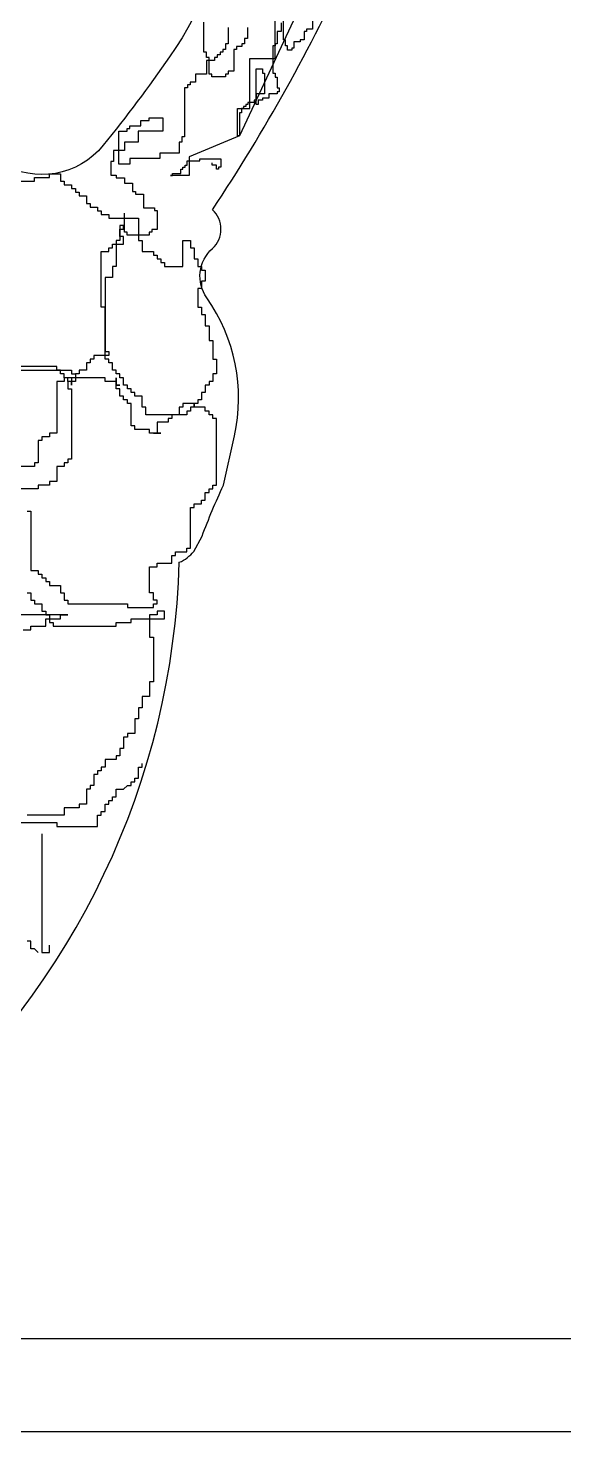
# Model space of a CAD drawing. Extents: x 493 to 4504, y 3788 to 7712.
# Drawn here: x 3758.8 to 3816.3, y 6207.2 to 6357.9 of the extents above; entities that cross this region are included whole.
import ezdxf

# ---------------------------------------------------------------- set-up
doc = ezdxf.new("R2010")
doc.units = 0
doc.header["$MEASUREMENT"] = 0
for name, color, linetype in [('3', 3, 'CONTINUOUS'), ('4', 4, 'CONTINUOUS'), ('7', 7, 'CONTINUOUS')]:
    doc.layers.add(name, color=color, linetype=linetype)

# ---------------------------------------------------------------- blocks, each defined once
blk = doc.blocks.new('FH12E021')
at = {"layer": '3'}
for points in [[(165.01, 124.45), (165.01, 123.71), (164.45, 123.71), (164.45, 123.52), (164.26, 123.52), (164.26, 122.77), (163.89, 122.77), (163.89, 122.59), (163.33, 122.59), (163.33, 122.03), (163.14, 122.03), (163.14, 121.84), (162.77, 121.84), (162.77, 122.21), (162.58, 122.21), (162.58, 122.77), (162.39, 122.77), (162.39, 124.45)], [(162.21, 124.27), (162.21, 123.52), (161.83, 123.52), (161.83, 122.4), (161.65, 122.4), (161.65, 122.21), (161.46, 122.21), (161.46, 119.78), (161.65, 119.78), (161.65, 119.41), (161.83, 119.41), (161.83, 118.48), (162.02, 118.48), (162.02, 118.1), (161.83, 118.1), (161.83, 117.92), (161.09, 117.92), (161.09, 117.54), (160.53, 117.54), (160.53, 117.36), (160.15, 117.36), (160.15, 116.98), (159.96, 116.98), (159.96, 120.16), (160.53, 120.16), (160.53, 119.78), (160.71, 119.78), (160.71, 117.92), (159.96, 117.92), (159.96, 117.36), (159.78, 117.36), (159.78, 117.17), (159.22, 117.17), (159.22, 116.98), (159.03, 116.98), (159.03, 116.8), (158.84, 116.8), (158.84, 116.61), (158.66, 116.61), (158.66, 116.23), (158.47, 116.23), (158.47, 114.18), (158.28, 114.18), (158.28, 116.61), (159.4, 116.61), (159.4, 121.09), (161.65, 121.09), (161.65, 125.39)], [(163.7, 125.39), (158.47, 114.18), (153.98, 112.31), (153.98, 110.63), (152.3, 110.63), (152.49, 110.63), (152.49, 110.82), (153.24, 110.82), (153.24, 111.19), (153.42, 111.19), (153.42, 111.38), (153.61, 111.38), (153.61, 111.56), (153.8, 111.56), (153.8, 111.94), (154.92, 111.94), (154.92, 112.13), (156.79, 112.13), (156.79, 111.38), (156.6, 111.38), (156.6, 111.19), (156.41, 111.19), (156.41, 111.56), (156.04, 111.56), (156.04, 111.75)], [(159.18, 123.85), (159.18, 122.88), (158.93, 122.88), (158.93, 122.39), (158.69, 122.39), (158.69, 122.15), (158.2, 122.15), (158.2, 121.9), (157.96, 121.9), (157.96, 119.95), (157.47, 119.95), (157.47, 119.7), (157.23, 119.7), (157.23, 119.46), (156, 119.46), (156, 119.7), (155.76, 119.7), (155.76, 121.17), (155.52, 121.17), (155.52, 121.66), (155.27, 121.66), (155.27, 124.34)], [(157.47, 123.85), (157.47, 122.39), (157.23, 122.39), (157.23, 121.9), (156.98, 121.9), (156.98, 121.66), (156.74, 121.66), (156.74, 121.41), (156.49, 121.41), (156.49, 121.17), (156.25, 121.17), (156.25, 120.92), (155.52, 120.92), (155.52, 119.7), (154.54, 119.7), (154.54, 118.97), (154.05, 118.97), (154.05, 118.73), (153.81, 118.73), (153.81, 118.48), (153.56, 118.48), (153.56, 114.09), (153.32, 114.09), (153.32, 113.6), (153.07, 113.6), (153.07, 112.63), (151.36, 112.63), (151.36, 112.14), (148.68, 112.14), (148.68, 111.65), (147.7, 111.65), (147.7, 114.58), (148.43, 114.58), (148.43, 114.82), (148.68, 114.82), (148.68, 115.07), (149.65, 115.07), (149.65, 115.55), (150.39, 115.55), (150.39, 115.8), (151.61, 115.8), (151.61, 114.58), (149.41, 114.58), (149.41, 113.6), (148.19, 113.6), (148.19, 112.87), (147.21, 112.87), (147.21, 111.89), (146.97, 111.89), (146.97, 110.67), (147.46, 110.67), (147.46, 110.43), (148.19, 110.43), (148.19, 109.94), (148.92, 109.94), (148.92, 109.21), (149.17, 109.21), (149.17, 108.96), (149.9, 108.96), (149.9, 107.74), (150.88, 107.74), (150.88, 107.5), (151.12, 107.5), (151.12, 105.79), (150.63, 105.79), (150.63, 105.55), (150.39, 105.55), (150.39, 105.3), (148.43, 105.3), (148.43, 105.55), (148.19, 105.55), (148.19, 107.26)], [(137.83, 110.13), (140.15, 110.13), (140.15, 110.46), (141.48, 110.46), (141.48, 110.79), (142.47, 110.79), (142.47, 110.13), (142.8, 110.13), (142.8, 109.8), (143.47, 109.8), (143.47, 109.47), (143.8, 109.47), (143.8, 109.14), (144.13, 109.14), (144.13, 108.8), (144.8, 108.8), (144.8, 108.14), (145.13, 108.14), (145.13, 107.81), (145.79, 107.81), (145.79, 107.48), (146.12, 107.48), (146.12, 107.15), (146.79, 107.15), (146.79, 106.81), (149.44, 106.81), (149.44, 104.82), (149.77, 104.82), (149.77, 103.83), (150.77, 103.83), (150.77, 103.5), (151.1, 103.5), (151.1, 103.17), (151.43, 103.17), (151.43, 102.84), (151.76, 102.84), (151.76, 102.5), (153.42, 102.5), (153.42, 104.82), (154.09, 104.82), (154.09, 104.16), (154.42, 104.16), (154.42, 103.17), (154.75, 103.17), (154.75, 102.5), (155.08, 102.5), (155.08, 102.17), (155.41, 102.17), (155.41, 101.18), (155.08, 101.18), (155.08, 100.51), (154.75, 100.51), (154.75, 98.86), (155.08, 98.86), (155.08, 98.19), (155.41, 98.19), (155.41, 97.2), (155.75, 97.2), (155.75, 95.87), (156.08, 95.87), (156.08, 94.21), (156.41, 94.21), (156.41, 92.89), (156.08, 92.89), (156.08, 92.22), (155.75, 92.22), (155.75, 91.89), (155.41, 91.89), (155.41, 91.23), (155.08, 91.23), (155.08, 90.56), (154.75, 90.56), (154.75, 90.23), (154.42, 90.23), (154.42, 89.9), (154.09, 89.9), (154.09, 89.57), (153.76, 89.57), (153.76, 89.24), (150.1, 89.24), (150.1, 89.9), (149.77, 89.9), (149.77, 90.9), (149.11, 90.9), (149.11, 91.23), (148.78, 91.23), (148.78, 91.56), (148.45, 91.56), (148.45, 91.89), (148.11, 91.89), (148.11, 92.55), (147.78, 92.55), (147.78, 92.89), (147.45, 92.89), (147.45, 93.22), (147.12, 93.22), (147.12, 93.88), (146.79, 93.88), (146.79, 94.21), (146.45, 94.21), (146.45, 98.86), (146.12, 98.86), (146.12, 103.83), (146.79, 103.83), (146.79, 104.16), (147.12, 104.16), (147.12, 104.49), (148.11, 104.49), (148.11, 105.16), (147.78, 105.16), (147.78, 105.82), (148.11, 105.82), (148.11, 106.15), (147.78, 106.15), (147.78, 104.82), (147.45, 104.82), (147.45, 102.5), (147.12, 102.5), (147.12, 101.51), (146.45, 101.51), (146.45, 94.88), (146.79, 94.88), (146.79, 94.54), (145.46, 94.54), (145.46, 94.21), (145.13, 94.21), (145.13, 93.88), (144.8, 93.88), (144.8, 93.22), (144.13, 93.22), (144.13, 92.89), (143.8, 92.89), (143.8, 92.22), (143.47, 92.22), (143.47, 91.89), (143.47, 92.22), (143.14, 92.22), (143.14, 92.55), (142.8, 92.55), (142.8, 92.89), (142.47, 92.89), (142.47, 93.22), (142.14, 93.22), (142.14, 93.55), (137.16, 93.55)], [(137.5, 93.22), (143.47, 93.22), (143.47, 92.89), (143.8, 92.89), (143.8, 92.55), (143.47, 92.55), (143.47, 92.22), (143.14, 92.22), (143.14, 91.56), (143.47, 91.56), (143.47, 85.26), (143.14, 85.26), (143.14, 84.93), (142.8, 84.93), (142.8, 84.6), (142.14, 84.6), (142.14, 83.27), (141.48, 83.27), (141.48, 82.94), (140.48, 82.94), (140.48, 82.61), (138.82, 82.61)], [(139.49, 80.62), (139.82, 80.62), (139.82, 75.31), (140.48, 75.31), (140.48, 74.98), (140.81, 74.98), (140.81, 74.65), (141.15, 74.65), (141.15, 74.31), (141.48, 74.31), (141.48, 73.98), (142.47, 73.98), (142.47, 73.32), (142.8, 73.32), (142.8, 72.66), (143.14, 72.66), (143.14, 72.33), (148.45, 72.33), (148.45, 71.99), (150.77, 71.99), (150.77, 72.33), (151.1, 72.33), (151.1, 72.66), (150.77, 72.66), (150.77, 73.32), (150.44, 73.32), (150.44, 75.64), (151.1, 75.64), (151.1, 75.97), (152.43, 75.97), (152.43, 76.64), (152.76, 76.64), (152.76, 76.97), (153.76, 76.97), (153.76, 77.3), (154.09, 77.3), (154.09, 80.95), (154.42, 80.95), (154.42, 81.28), (155.08, 81.28), (155.08, 81.61), (155.41, 81.61), (155.41, 82.27), (155.75, 82.27), (155.75, 82.61), (156.08, 82.61), (156.08, 82.94), (156.41, 82.94), (156.41, 88.91), (156.08, 88.91), (156.08, 89.24), (155.75, 89.24), (155.75, 89.57), (155.41, 89.57), (155.41, 89.9), (154.42, 89.9), (154.42, 90.23), (153.42, 90.23), (153.42, 89.9), (153.09, 89.9), (153.09, 89.24), (152.43, 89.24), (152.43, 88.91), (152.1, 88.91), (152.1, 88.57), (151.1, 88.57), (151.1, 87.58), (150.77, 87.58), (151.43, 87.58), (150.44, 87.58), (150.44, 87.91), (149.11, 87.91), (149.11, 88.24), (148.78, 88.24), (148.78, 90.23), (148.45, 90.23), (148.45, 90.56), (148.11, 90.56), (148.11, 90.9), (147.78, 90.9), (147.78, 91.56), (147.45, 91.56), (147.45, 92.55), (147.45, 91.89), (147.78, 91.89), (147.45, 91.89), (147.45, 92.22), (146.45, 92.22), (146.45, 92.55), (142.8, 92.55), (142.8, 92.22), (142.14, 92.22), (142.14, 87.58), (141.48, 87.58), (141.48, 87.25), (140.81, 87.25), (140.81, 86.92), (140.48, 86.92), (140.48, 84.93), (140.15, 84.93), (140.15, 84.6), (138.82, 84.6)], [(139.49, 73.32), (139.82, 73.32), (139.82, 72.66), (140.15, 72.66), (140.15, 72.33), (140.81, 72.33), (140.81, 71.66), (141.15, 71.66), (141.15, 71.33), (141.48, 71.33), (141.48, 70.67), (141.81, 70.67), (141.81, 70.34), (147.45, 70.34), (147.45, 70.67), (148.78, 70.67), (148.78, 71), (151.76, 71), (151.76, 71.66), (151.1, 71.66), (151.1, 71.33), (150.44, 71.33), (150.44, 69.34), (150.77, 69.34), (150.77, 65.36), (150.44, 65.36), (150.44, 64.03), (149.77, 64.03), (149.77, 63.04), (149.44, 63.04), (149.44, 62.04), (149.11, 62.04), (149.11, 60.72), (148.45, 60.72), (148.45, 60.39), (148.11, 60.39), (148.11, 59.39), (147.78, 59.39), (147.78, 58.73), (147.45, 58.73), (147.45, 58.4), (146.45, 58.4), (146.45, 57.73), (146.12, 57.73), (146.12, 57.4), (145.79, 57.4), (145.79, 57.07), (145.46, 57.07), (145.46, 56.08), (145.13, 56.08), (145.13, 55.74), (144.8, 55.74), (144.8, 54.42), (144.13, 54.42), (144.13, 54.09), (142.8, 54.09), (142.8, 53.42), (139.49, 53.42)], [(139.15, 70), (139.82, 70), (139.82, 70.34), (141.15, 70.34), (141.15, 71), (142.47, 71), (142.47, 71.33), (143.14, 71.33), (136.17, 71.33)], [(137.16, 52.76), (142.14, 52.76), (142.14, 52.43), (145.79, 52.43), (145.79, 53.42), (146.12, 53.42), (146.12, 53.75), (146.45, 53.75), (146.45, 54.42), (146.79, 54.42), (146.79, 54.75), (147.12, 54.75), (147.12, 55.08), (147.45, 55.08), (147.45, 55.74), (148.11, 55.74), (148.45, 56.08), (148.78, 56.08), (148.78, 56.41), (149.11, 56.41), (149.11, 56.74), (149.44, 56.74), (149.44, 57.73), (149.77, 57.73), (149.77, 58.06)], [(140.81, 51.76), (140.81, 41.15), (141.48, 41.15), (141.48, 41.82)], [(140.48, 41.15), (140.15, 41.48), (139.82, 41.48), (139.82, 42.15), (139.49, 42.15)]]:
    blk.add_lwpolyline(points, dxfattribs=at)
at = {"layer": '4'}
for points in [[(15.13, 159.75, 0.094236), (34.35, 46.99, -0.431207), (38.78, 44.03, 0.09642), (59.97, 23.35, 0.077414), (60.46, 18.92, -0.490254), (58.68, 16.56, 0.68218), (59.47, 6.61), (128.95, 6.61, 0.503478), (128.95, 16.46, -1), (128.95, 25.32, 0.210479), (153.09, 76.04, 0.12842), (154.38, 77.02), (155.12, 78.39, -0.015619), (157.03, 82.93), (158.02, 87.36, 0.211215), (155.55, 99.68, -0.379001), (156.05, 104.11, 0.44374), (156.05, 107.55, 0.039687), (168.36, 129.71, 0.079837)], [(145.22, 178.25), (149.71, 173.95, -0.210263), (159.04, 151.36, -0.024246), (157.96, 136.3, -0.122786), (152.22, 121.23, -0.017634), (146.3, 113.34, -0.374789), (137.15, 111.73, 0.020317), (125.5, 117.29, 0.346566), (127.2, 121.59), (126.35, 122.98, -0.067476), (121.9, 127.33, -0.38175), (124.59, 137.91, 0.315692), (125.66, 145.26, -0.341272), (124.77, 157.45, 0.294372), (133.74, 163.55, -0.042296), (140.56, 176.46, -0.327737), (145.22, 178.25, -3.05123)]]:
    blk.add_lwpolyline(points, format="xyb", dxfattribs=at)

msp = doc.modelspace()

# ---------------------------------------------------------------- linework, layer by layer
at = {"layer": '3'}
msp.add_line((4016.05, 6207.22), (3336.05, 6207.22), dxfattribs=at)
at = {"layer": '7'}
msp.add_line((4016.05, 6217.22), (3336.05, 6217.22), dxfattribs=at)

# ---------------------------------------------------------------- block references
at = {"layer": '3', "ltscale": 100, "xscale": 1.2, "yscale": 1.2, "zscale": 1.2}
msp.add_blockref('FH12E021', (3591.31, 6209.29), dxfattribs=at)

doc.saveas('drawing.dxf')
